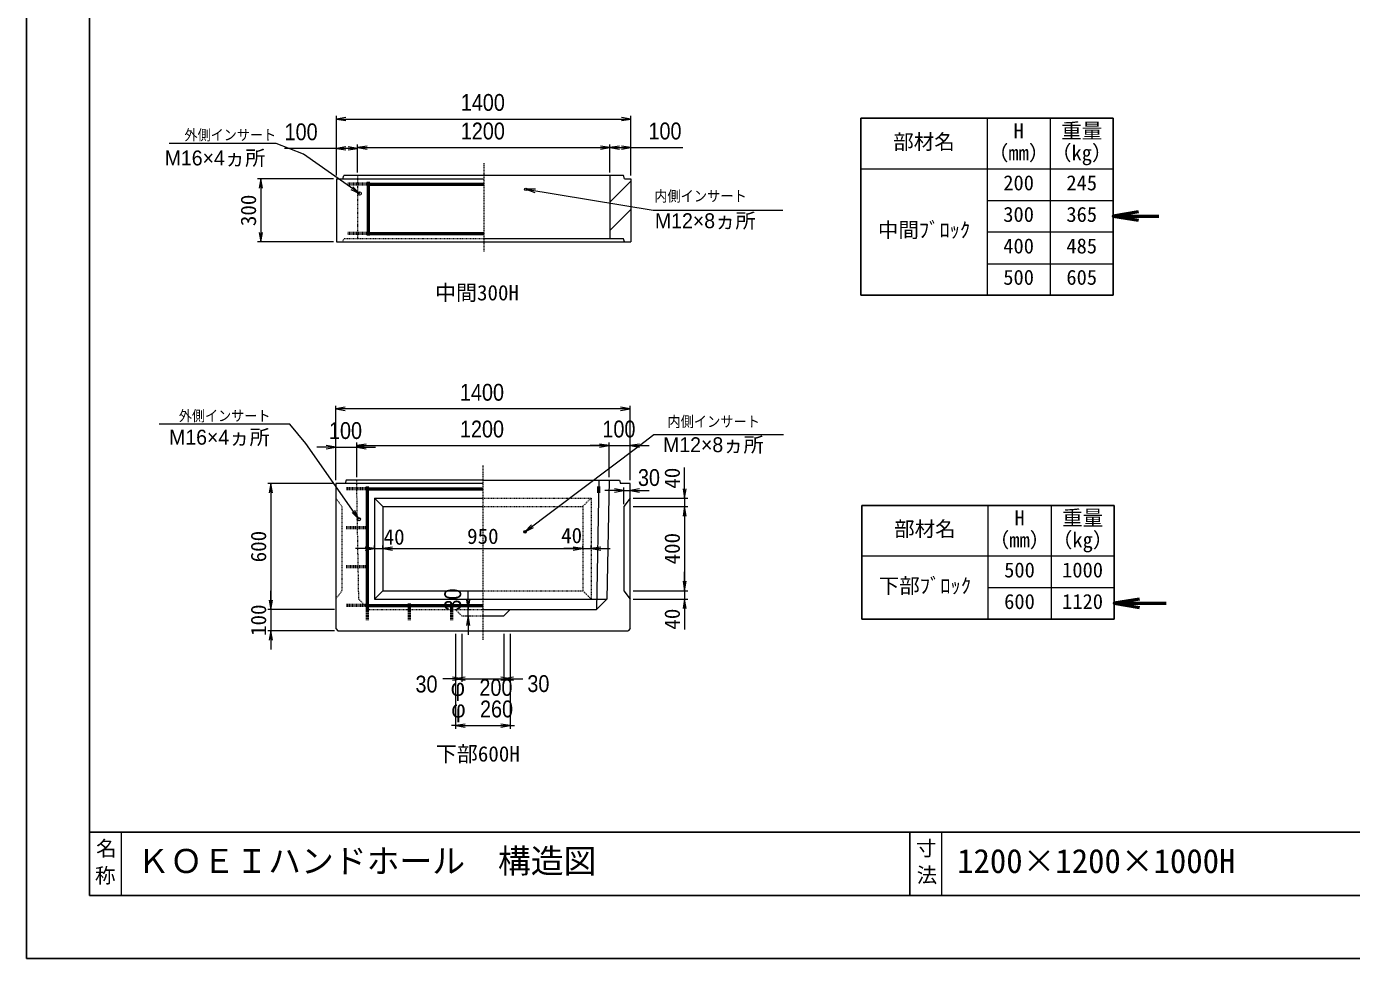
# Model space of a CAD drawing. Units: millimetres, scale not verified. Extents: x -210 to 210, y -148 to 148.
# Drawn here: x -210 to 0, y -148.5 to -0.8 of the extents above; entities that cross this region are included whole.
import ezdxf
from ezdxf.enums import TextEntityAlignment as Align

# ---------------------------------------------------------------- set-up
doc = ezdxf.new("R2010")
doc.units = ezdxf.units.MM
doc.linetypes.add('USER1', pattern=[12.95, 6.35, -3.175, 0.25, -3.175])
doc.linetypes.add('USER2', pattern=[4.7625, 3.175, -1.5875])
doc.layers.add('0-0', color=7, linetype='Continuous')
for name, color, linetype, lineweight in [('0-1_0', 5, 'Continuous', 25), ('0-2_dims', 2, 'Continuous', 13), ('0-3_pen1実線', 4, 'Continuous', 13), ('0-4_pen2実線', 3, 'Continuous', 13), ('0-5_pen3実線', 7, 'Continuous', 18), ('0-6_pen4実線', 6, 'Continuous', 25), ('0-7_pen1一点', 4, 'USER1', 13), ('0-8_pen2破線', 3, 'USER2', 13), ('0-9_鉄筋１', 7, 'Continuous', 50), ('0-A_鉄筋２', 7, 'USER2', 50), ('0-B_draw', 7, 'Continuous', 13)]:
    doc.layers.add(name, color=color, linetype=linetype, lineweight=lineweight)
doc.styles.add('ＭＳ ゴシック', font='')
doc.styles.add('ＭＳ Ｐゴシック', font='')
doc.styles.get('ＭＳ ゴシック').set_extended_font_data('MS Gothic')
doc.styles.get('ＭＳ Ｐゴシック').set_extended_font_data('MS PGothic')

# ---------------------------------------------------------------- blocks, each defined once
blk = doc.blocks.new('部分図 1')
at = {"layer": '0-1_0'}
blk.add_lwpolyline([(0, 0), (12600, 0), (12600, 8910), (0, 8910)], close=True, dxfattribs=at)
at = {"layer": '0-2_dims'}
for p, q in [((1474, 3721), (1474, 4005)), ((1474, 3990), (2874, 3990)), ((2874, 3721), (2874, 4005)), ((1474, 3721), (1474, 3865.36)), ((1574, 3736), (1574, 3869.11)), ((1574, 3736), (1574, 3865.36)), ((1574, 3854.11), (2774, 3854.11)), ((2774, 3736), (2774, 3869.11)), ((2774, 3736), (2774, 3869.11)), ((2874, 3721), (2874, 3869.11)), ((2374, 3656), (2980.38, 3557.41)), ((1470, 2273), (1470, 2627.21)), ((2870, 2612.21), (1470, 2612.21)), ((2870, 2273), (2870, 2627.21)), ((1470, 2430.17), (1380, 2430.17)), ((1470, 2273), (1470, 2445.17)), ((1470, 2430.17), (1570, 2430.17)), ((1570, 2288), (1570, 2452.67)), ((1570, 2288), (1570, 2445.17)), ((1570, 2437.67), (2770, 2437.67)), ((1570, 2430.17), (1660, 2430.17)), ((2770, 2437.67), (2680, 2437.67)), ((2770, 2288), (2770, 2452.67)), ((2770, 2288), (2770, 2452.67)), ((2770, 2437.67), (2870, 2437.67)), ((2870, 2273), (2870, 2452.67)), ((2870, 2437.67), (2960, 2437.67)), ((2840, 2224.11), (2750, 2224.11)), ((2840, 2160), (2840, 2239.11)), ((2840, 2224.11), (2870, 2224.11)), ((2870, 2203), (2870, 2239.11)), ((2870, 2224.11), (2960, 2224.11)), ((2100, 1658), (2100, 1748)), ((2100, 1658), (2115, 1658)), ((2100, 1628), (2100, 1658)), ((2085, 1628), (2115, 1628)), ((2100, 1628), (2100, 1538)), ((2040, 1543), (2040, 1315)), ((2040, 1543), (2040, 1092)), ((2070, 1543), (2070, 1315)), ((2070, 1543), (2070, 1315)), ((2270, 1543), (2270, 1315)), ((2270, 1543), (2270, 1315)), ((2300, 1543), (2300, 1092)), ((2300, 1543), (2300, 1315)), ((2070, 1330), (1980, 1330)), ((2070, 1330), (2040, 1330)), ((2070, 1330), (2270, 1330)), ((2270, 1330), (2360, 1330)), ((2270, 1330), (2300, 1330)), ((2040, 1107), (2020, 1107)), ((2040, 1107), (2300, 1107)), ((2300, 1107), (2320, 1107))]:
    blk.add_line(p, q, dxfattribs=at)
at = {"layer": '0-2_dims', "lineweight": 18}
for p, q in [((1186.43, 3873.94), (679, 3873.94)), ((1459, 3706), (1099, 3706)), ((1114, 3706), (1114, 3406)), ((2980.38, 3557.41), (3596.85, 3557.41)), ((1459, 3406), (1099, 3406)), ((1252.76, 2539), (631.3, 2539)), ((2982.54, 2490), (3599.01, 2490)), ((3129, 2188), (3129, 2333)), ((1455, 2258), (1147, 2258)), ((1162, 2258), (1162, 1658)), ((2885, 2188), (3144, 2188)), ((2885, 2148), (3144, 2148)), ((2885, 2148), (3144, 2148)), ((3129, 2188), (3129, 2148)), ((3129, 2148), (3129, 2058)), ((3129, 2148), (3129, 1748)), ((1655, 1948), (1655, 1963)), ((1695, 1948), (1695, 1963)), ((1695, 1948), (1695, 1963)), ((2645, 1948), (2645, 1963)), ((2645, 1948), (2645, 1963)), ((2685, 1948), (2685, 1963)), ((1655, 1948), (1565, 1948)), ((1655, 1948), (1695, 1948)), ((1695, 1948), (1785, 1948)), ((1695, 1948), (2645, 1948)), ((2645, 1948), (2555, 1948)), ((2645, 1948), (2685, 1948)), ((2685, 1948), (2775, 1948)), ((3129, 1748), (3129, 1838)), ((1162, 1658), (1162, 1748)), ((2885, 1748), (3144, 1748)), ((2885, 1748), (3144, 1748)), ((2885, 1708), (3144, 1708)), ((3129, 1748), (3129, 1708)), ((3129, 1708), (3129, 1563)), ((1455, 1658), (1147, 1658)), ((1465, 1658), (1147, 1658)), ((1162, 1658), (1162, 1558)), ((1465, 1558), (1147, 1558)), ((1162, 1558), (1162, 1468))]:
    blk.add_line(p, q, dxfattribs=at)
at = {"layer": '0-2_dims', "lineweight": 50}
for p, q in [((5167.43, 3529.01), (5384, 3529.01)), ((5171.61, 1688.2), (5418, 1688.2))]:
    blk.add_line(p, q, dxfattribs=at)
at = {"layer": '0-2_dims'}
for points in [[(1519, 3997.5), (1474, 3990), (1519, 3982.5)], [(2829, 3982.5), (2874, 3990), (2829, 3997.5)], [(1584, 3636), (1317.39, 3822.41), (1186.43, 3873.94)], [(1574, 3850.36), (1474, 3850.36), (1227.15, 3850.36)], [(1519, 3857.86), (1474, 3850.36), (1519, 3842.86)], [(1529, 3842.86), (1574, 3850.36), (1529, 3857.86)], [(1619, 3861.61), (1574, 3854.11), (1619, 3846.61)], [(2729, 3846.61), (2774, 3854.11), (2729, 3861.61)], [(2819, 3861.61), (2774, 3854.11), (2819, 3846.61)], [(2774, 3854.11), (2874, 3854.11), (3120.85, 3854.11)], [(2829, 3846.61), (2874, 3854.11), (2829, 3861.61)], [(1542.82, 3655.64), (1584, 3636), (1551.42, 3667.93)], [(2419.62, 3656.18), (2374, 3656), (2417.21, 3641.38)], [(1515, 2619.71), (1470, 2612.21), (1515, 2604.71)], [(2825, 2604.71), (2870, 2612.21), (2825, 2619.71)], [(1580, 2088), (1327.94, 2448.25), (1252.76, 2539)], [(2370, 2028), (2915, 2437.67), (2982.54, 2490)], [(1425, 2422.67), (1470, 2430.17), (1425, 2437.67)], [(1615, 2445.17), (1570, 2437.67), (1615, 2430.17)], [(1615, 2437.67), (1570, 2430.17), (1615, 2422.67)], [(2725, 2430.17), (2770, 2437.67), (2725, 2445.17)], [(2725, 2430.17), (2770, 2437.67), (2725, 2445.17)], [(2915, 2445.17), (2870, 2437.67), (2915, 2430.17)], [(2795, 2216.61), (2840, 2224.11), (2795, 2231.61)], [(2915, 2231.61), (2870, 2224.11), (2915, 2216.61)], [(1548.06, 2120.57), (1580, 2088), (1560.35, 2129.17)], [(2401.46, 2061.03), (2370, 2028), (2410.48, 2049.04)], [(2092.5, 1703), (2100, 1658), (2107.5, 1703)], [(2107.5, 1583), (2100, 1628), (2092.5, 1583)], [(2025, 1322.5), (2070, 1330), (2025, 1337.5)], [(2025, 1322.5), (2070, 1330), (2025, 1337.5)], [(2085, 1337.5), (2040, 1330), (2085, 1322.5)], [(2255, 1322.5), (2300, 1330), (2255, 1337.5)], [(2315, 1337.5), (2270, 1330), (2315, 1322.5)], [(2315, 1337.5), (2270, 1330), (2315, 1322.5)], [(2085, 1114.5), (2040, 1107), (2085, 1099.5)], [(2255, 1099.5), (2300, 1107), (2255, 1114.5)]]:
    blk.add_lwpolyline(points, dxfattribs=at)
at = {"layer": '0-2_dims', "lineweight": 18}
for points in [[(1121.5, 3661), (1114, 3706), (1106.5, 3661)], [(1106.5, 3451), (1114, 3406), (1121.5, 3451)], [(1169.5, 2213), (1162, 2258), (1154.5, 2213)], [(3121.5, 2233), (3129, 2188), (3136.5, 2233)], [(3136.5, 2103), (3129, 2148), (3121.5, 2103)], [(3136.5, 2103), (3129, 2148), (3121.5, 2103)], [(1610, 1940.5), (1655, 1948), (1610, 1955.5)], [(1740, 1955.5), (1695, 1948), (1740, 1940.5)], [(1740, 1955.5), (1695, 1948), (1740, 1940.5)], [(2600, 1940.5), (2645, 1948), (2600, 1955.5)], [(2600, 1940.5), (2645, 1948), (2600, 1955.5)], [(2730, 1955.5), (2685, 1948), (2730, 1940.5)], [(3121.5, 1793), (3129, 1748), (3136.5, 1793)], [(3121.5, 1793), (3129, 1748), (3136.5, 1793)], [(1154.5, 1703), (1162, 1658), (1169.5, 1703)], [(1154.5, 1703), (1162, 1658), (1169.5, 1703)], [(3136.5, 1663), (3129, 1708), (3121.5, 1663)], [(1169.5, 1513), (1162, 1558), (1154.5, 1513)]]:
    blk.add_lwpolyline(points, dxfattribs=at)
at = {"layer": '0-2_dims', "lineweight": 50}
for points in [[(5287.43, 3549.01), (5167.43, 3529.01), (5287.43, 3509.01)], [(5291.61, 1708.2), (5171.61, 1688.2), (5291.61, 1668.2)]]:
    blk.add_lwpolyline(points, dxfattribs=at)
at = {"layer": '0-3_pen1実線'}
for p, q in [((2774, 3594.24), (2874, 3694.24)), ((2774, 3459.54), (2874, 3559.54))]:
    blk.add_line(p, q, dxfattribs=at)
at = {"layer": '0-4_pen2実線'}
for centre, radius in [((2374, 3656), 6), ((1584, 3636), 8), ((1580, 2088), 8), ((2370, 2028), 6)]:
    blk.add_circle(centre, radius, dxfattribs=at)
at = {"layer": '0-5_pen3実線'}
for p, q in [((4567.43, 3993.39), (4567.43, 3152.39)), ((4867.43, 3993.39), (4867.43, 3153.04)), ((1504, 3706), (1509, 3721)), ((2839, 3721), (1509, 3721)), ((2774, 3721), (2774, 3421)), ((2844, 3706), (2839, 3721)), ((3967.43, 3753.39), (5167.43, 3753.39)), ((1474, 3706), (1474, 3406)), ((1474, 3706), (2174, 3706)), ((2844, 3706), (2874, 3706)), ((2874, 3706), (2874, 3406)), ((4567.43, 3603.39), (5167.43, 3603.39)), ((1474, 3406), (2874, 3406)), ((2839, 3421), (2174, 3421)), ((2844, 3406), (2839, 3421)), ((4567.43, 3453.39), (5167.43, 3453.39)), ((4567.43, 3301.39), (5167.43, 3301.39)), ((1520, 2273), (1515, 2258)), ((1520, 2273), (1515, 2258)), ((2170, 2273), (1520, 2273)), ((2170, 2273), (2820, 2273)), ((2721.08, 2273), (2710, 1658)), ((2820, 2273), (2825, 2258)), ((2820, 2273), (2825, 2258)), ((1470, 2258), (1470, 1568)), ((2170, 2258), (1470, 2258)), ((2870, 2258), (2825, 2258)), ((2870, 2258), (2825, 2258)), ((2870, 1568), (2870, 2258)), ((2870, 2188), (2840, 2148)), ((2840, 2148), (2840, 1748)), ((4571.61, 2153.38), (4571.61, 1613.38)), ((4871.61, 2153.38), (4871.61, 1613.38)), ((3971.61, 1913.38), (5171.61, 1913.38)), ((1655, 1708), (2760, 1708)), ((2840, 1748), (2870, 1708)), ((4571.61, 1763.38), (5171.61, 1763.38)), ((2170, 1658), (2710, 1658)), ((2170, 1658), (2710, 1658)), ((2270, 1628), (2300, 1658)), ((2170, 1628), (2270, 1628)), ((2170, 1628), (2270, 1628)), ((1470, 1568), (1480, 1558)), ((1480, 1558), (2860, 1558)), ((2870, 1568), (2860, 1558)), ((450, 600), (450, 300)), ((4350, 600), (4350, 300))]:
    blk.add_line(p, q, dxfattribs=at)
blk.add_lwpolyline([(2770, 2273), (2760, 1708), (2710, 1658)], dxfattribs=at)
at = {"layer": '0-6_pen4実線'}
for p, q in [((3967.43, 3993.39), (3967.43, 3152.39)), ((3967.43, 3993.39), (5167.43, 3993.39)), ((5167.43, 3993.39), (5167.43, 3153.04)), ((3967.43, 3152.39), (5167.43, 3152.39)), ((3971.61, 2153.38), (5171.61, 2153.38)), ((3971.61, 2153.38), (3971.61, 1613.38)), ((5171.61, 2153.38), (5171.61, 1613.38)), ((3971.61, 1613.38), (5171.61, 1613.38)), ((300, 600), (12300, 600)), ((4200, 600), (4200, 300))]:
    blk.add_line(p, q, dxfattribs=at)
blk.add_lwpolyline([(300, 300), (12300, 300), (12300, 8610), (300, 8610)], close=True, dxfattribs=at)
at = {"layer": '0-7_pen1一点'}
for p, q in [((2174, 3779.72), (2174, 3360)), ((2170, 2343), (2170, 1512.58))]:
    blk.add_line(p, q, dxfattribs=at)
at = {"layer": '0-8_pen2破線'}
for p, q in [((1574, 3721), (1574, 3421)), ((1504, 3406), (1509, 3421)), ((2174, 3421), (1509, 3421)), ((1580, 1708), (1570, 2273)), ((1470, 2188), (1500, 2148)), ((2170, 2188), (2685, 2188)), ((2170, 2148), (2645, 2148)), ((2684, 2188), (2644, 2148)), ((2645, 2148), (2645, 1748)), ((2685, 2188), (2685, 1708)), ((1630, 1658), (1580, 1708)), ((2170, 1748), (2645, 1748)), ((2645, 1748), (2685, 1708)), ((1630, 1658), (2170, 1658)), ((2070, 1628), (2040, 1658)), ((2070, 1628), (2170, 1628))]:
    blk.add_line(p, q, dxfattribs=at)
blk.add_lwpolyline([(1500, 2148), (1500, 1748), (1470, 1708)], dxfattribs=at)
at = {"layer": '0-9_鉄筋１'}
for p, q in [((1624, 3691), (1624, 3436)), ((1624, 3681), (2174, 3681)), ((1624, 3446), (2174, 3446)), ((1620, 2243), (1620, 1648)), ((1620, 2233), (2170, 2233)), ((2720, 2243), (2720, 2213.29)), ((1620, 1678), (2170, 1678)), ((1820, 1688), (1820, 1648)), ((2020, 1688), (2020, 1648))]:
    blk.add_line(p, q, dxfattribs=at)
at = {"layer": '0-A_鉄筋２'}
for p, q in [((1624, 3681), (1524, 3681)), ((1624, 3446), (1524, 3446)), ((1620, 2233), (1520, 2233)), ((2720, 2233), (2720.35, 2233)), ((1520, 2048), (1630, 2048)), ((1520, 1863), (1630, 1863)), ((1620, 1678), (1520, 1678)), ((1620, 1648), (1620, 1608)), ((1820, 1648), (1820, 1608)), ((2020, 1648), (2020, 1608))]:
    blk.add_line(p, q, dxfattribs=at)
at = {"layer": '0-B_draw'}
for p, q in [((1655, 2188), (2170, 2188)), ((1655, 2188), (1695, 2148)), ((1655, 2188), (1655, 1708)), ((1695, 2148), (2170, 2148)), ((1695, 2148), (1695, 1748)), ((1695, 1748), (1655, 1708)), ((1695, 1748), (2170, 1748))]:
    blk.add_line(p, q, dxfattribs=at)
at = {"layer": '0-2_dims', "color": 7, "style": 'ＭＳ Ｐゴシック', "width": 0.9}
for s, height, p in [('1400', 79.98, (2064.91, 4005)), ('100', 79.98, (1227.15, 3865.36)), ('1200', 79.98, (2064.91, 3869.11)), ('100', 79.98, (2957.21, 3869.11)), ('外側インサート', 50.68, (751.11, 3873.94)), ('内側インサート', 51.2, (2984.66, 3582.93)), ('1400', 79.98, (2060.91, 2627.21)), ('外側インサート', 50.68, (724.37, 2539)), ('内側インサート', 51.2, (3047.38, 2511.21)), ('100', 79.98, (1438.18, 2445.17)), ('1200', 79.98, (2060.91, 2452.67)), ('100', 79.98, (2738.18, 2452.67)), ('30', 79.98, (2907.24, 2222.07)), ('30', 79.98, (1849.45, 1240.45)), ('200', 79.98, (2153.36, 1224.45)), ('30', 79.98, (2381.45, 1242.45)), ('260', 79.98, (2156.36, 1122))]:
    blk.add_text(s, height=height, dxfattribs=at).set_placement(p, align=Align.BOTTOM_LEFT)
at = {"layer": '0-2_dims', "color": 7}
for s, height, style, p in [('M16×4ヵ所', 70.81, 'ＭＳ Ｐゴシック', (657.05, 3748.41)), ('M12×8ヵ所', 70.81, 'ＭＳ Ｐゴシック', (2988.1, 3449.93)), ('M16×4ヵ所', 70.81, 'ＭＳ Ｐゴシック', (678, 2421)), ('M12×8ヵ所', 70.81, 'ＭＳ Ｐゴシック', (3026.81, 2385.37)), ('40', 73.31, 'ＭＳ ゴシック', (1698, 1945)), ('950', 73.31, 'ＭＳ ゴシック', (2095, 1948.5)), ('40', 73.31, 'ＭＳ ゴシック', (2542, 1952)), ('φ', 79.98, 'ＭＳ Ｐゴシック', (2017, 1224.45)), ('φ', 79.98, 'ＭＳ Ｐゴシック', (2020, 1122))]:
    blk.add_text(s, height=height, dxfattribs=dict(at, style=style)).set_placement(p, align=Align.BOTTOM_LEFT)
at = {"layer": '0-2_dims', "color": 7, "style": 'ＭＳ ゴシック'}
for s, p in [('300', (1113.5, 3481)), ('40', (3128.5, 2233)), ('600', (1161.5, 1883)), ('400', (3128.5, 1873)), ('100', (1161.5, 1533)), ('40', (3128.5, 1563))]:
    blk.add_text(s, height=73.31, rotation=90, dxfattribs=at).set_placement(p, align=Align.BOTTOM_LEFT)
at = {"layer": '0-2_dims', "color": 7, "style": 'ＭＳ Ｐゴシック', "width": 0.9}
blk.add_text('30', height=79.98, rotation=90, dxfattribs=at).set_placement((2090.55, 1653.45), align=Align.BOTTOM_LEFT)
at = {"layer": '0-5_pen3実線', "style": 'ＭＳ ゴシック'}
for s, height, p in [('H', 71.47, (4693.05, 3877.14)), ('重量', 71.47, (4919.95, 3877.15)), ('部材名', 71.47, (4121.2, 3824.65)), ('（mm）', 71.49, (4571.16, 3772.13)), ('（kg）', 71.49, (4871.16, 3772.13)), ('200', 71.47, (4644.31, 3629.65)), ('245', 71.45, (4944.33, 3629.66)), ('300', 71.47, (4644.32, 3479.65)), ('365', 71.45, (4944.33, 3479.66)), ('中間ﾌﾞﾛｯｸ', 71.48, (4048.07, 3405.64)), ('400', 71.48, (4644.31, 3329.64)), ('485', 71.45, (4944.33, 3329.66)), ('500', 71.48, (4644.31, 3180.64)), ('605', 71.45, (4944.33, 3180.66)), ('中間300H', 73.31, (1942, 3106)), ('部材名', 71.47, (4125.39, 1984.64)), ('H', 71.47, (4697.24, 2037.13)), ('重量', 71.47, (4924.13, 2037.14)), ('（mm）', 71.49, (4575.35, 1932.12)), ('（kg）', 71.49, (4875.35, 1932.12)), ('500', 71.47, (4648.5, 1789.64)), ('1000', 71.47, (4924.12, 1789.64)), ('下部ﾌﾞﾛｯｸ', 71.48, (4052.25, 1714.63)), ('600', 71.48, (4648.49, 1639.63)), ('1120', 71.47, (4924.12, 1639.64)), ('下部600H', 73.31, (1946, 914)), ('名', 71.47, (330.86, 466.05)), ('寸', 71.38, (4229.1, 466.63)), ('ＫＯＥＩハンドホール\u3000構造図', 114.4, (525, 372)), ('1200×1200×1000H', 114.4, (4425, 372.01)), ('法', 71.44, (4232.55, 339.37)), ('称', 71.43, (325.72, 337.31))]:
    blk.add_text(s, height=height, dxfattribs=at).set_placement(p, align=Align.BOTTOM_LEFT)

msp = doc.modelspace()

# ---------------------------------------------------------------- block references
at = {"layer": '0-0', "xscale": 0.03333333, "yscale": 0.03333333}
msp.add_blockref('部分図 1', (-210, -148.5), dxfattribs=at)

doc.saveas('drawing.dxf')
